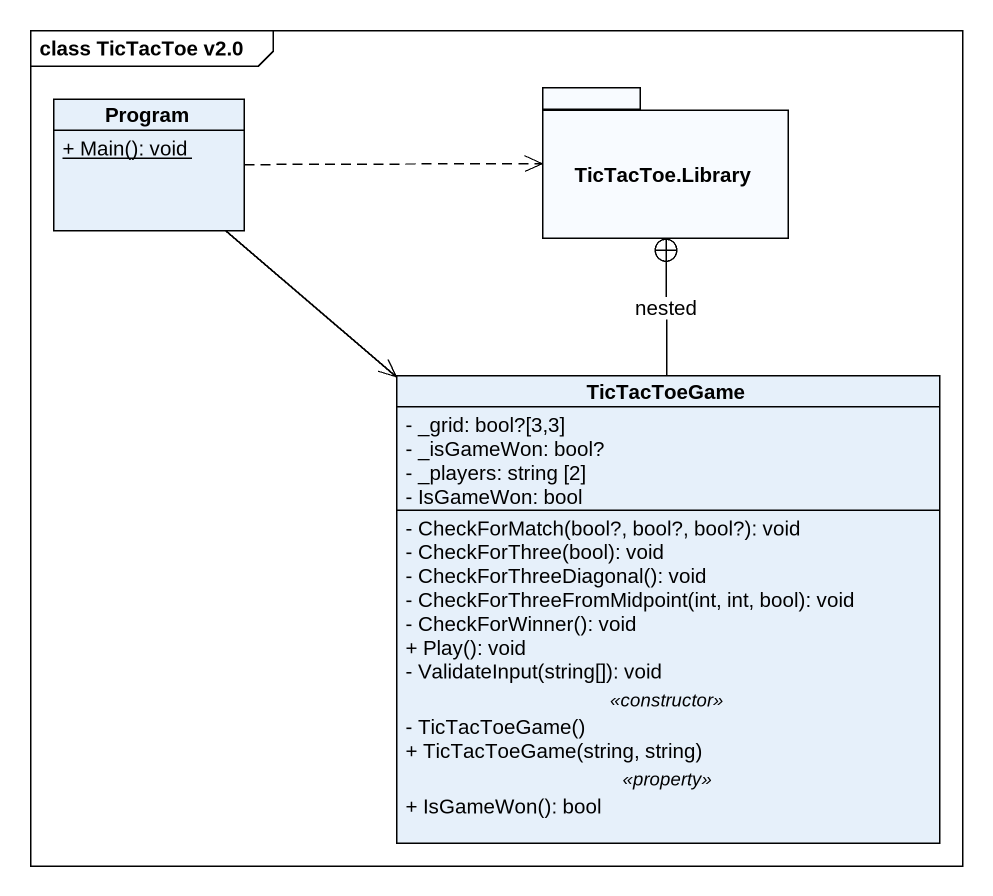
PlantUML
@startuml
mainframe class TicTacToe v2.0
hide circle
hide empty members
skinparam classAttributeIconSize 0
class Program {
  {static} + Main(): void
}
package "TicTacToe.Library" as TicTacToe_Library {
}
class TicTacToeGame {
  - _grid: bool?[3,3]
  - _isGameWon: bool?
  - _players: string [2]
  - IsGameWon: bool
  --
  - CheckForMatch(bool?, bool?, bool?): void
  - CheckForThree(bool): void
  - CheckForThreeDiagonal(): void
  - CheckForThreeFromMidpoint(int, int, bool): void
  - CheckForWinner(): void
  + Play(): void
  - ValidateInput(string[]): void
  .. <<constructor>> ..
  - TicTacToeGame()
  + TicTacToeGame(string, string)
  .. <<property>> ..
  + IsGameWon(): bool
}
Program .right.> TicTacToe_Library
Program --> TicTacToeGame
TicTacToeGame -up-+ TicTacToe_Library : nested
@enduml
